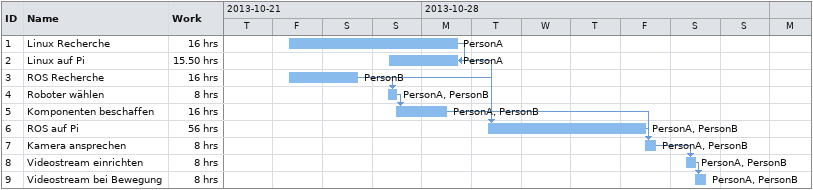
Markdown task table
| ID | Task | Start | Finish | Predecessors | Resources | Work (h) |
|---|---|---|---|---|---|---|
| 1 | Linux Recherche | 2013-10-25 | 2013-10-28 |  | PersonA | 16 |
| 2 | Linux auf Pi | 2013-10-27 | 2013-10-28 | 1FF | PersonA | 15.50 |
| 3 | ROS Recherche | 2013-10-25 | 2013-10-26 |  | PersonB | 16 |
| 4 | Roboter wählen | 2013-10-27 | 2013-10-27 | 3 | PersonA, PersonB | 8 |
| 5 | Komponenten beschaffen | 2013-10-27 | 2013-10-28 | 4 | PersonA, PersonB | 16 |
| 6 | ROS auf Pi | 2013-10-29 | 2013-11-01 | 2, 3 | PersonA, PersonB | 56 |
| 7 | Kamera ansprechen | 2013-11-01 | 2013-11-01 | 6, 5 | PersonA, PersonB | 8 |
| 8 | Videostream einrichten | 2013-11-02 | 2013-11-02 | 7 | PersonA, PersonB | 8 |
| 9 | Videostream bei Bewegung | 2013-11-02 | 2013-11-02 | 8 | PersonA, PersonB | 8 |
